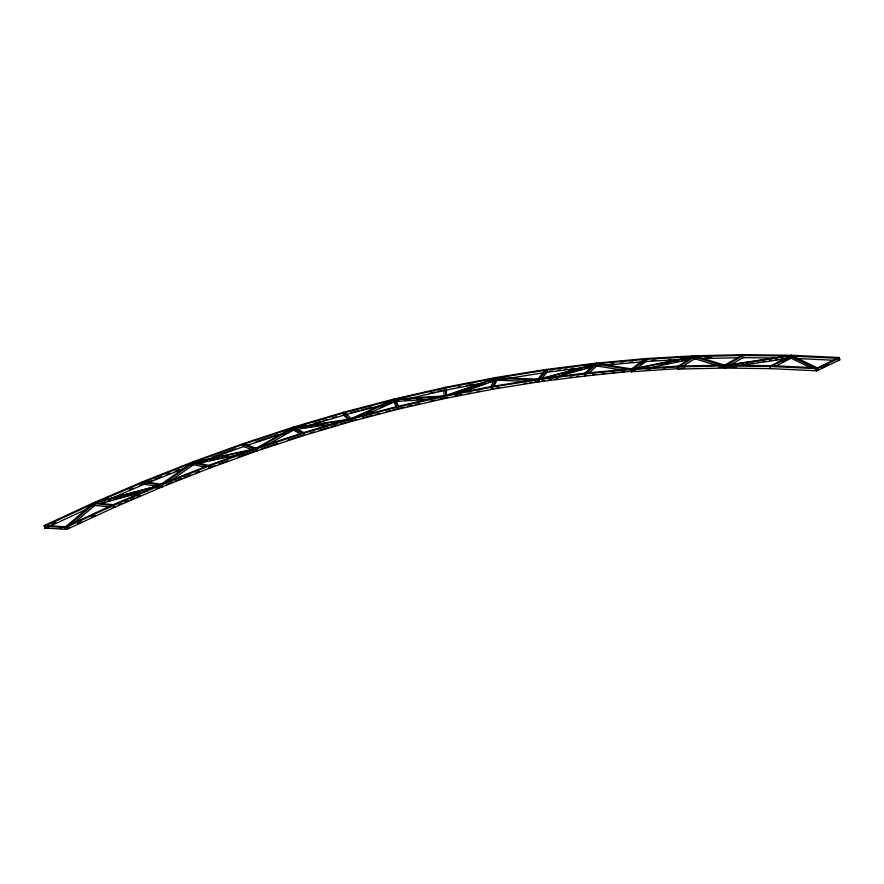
<?xml version="1.0" encoding="UTF-8"?>
<svg xmlns="http://www.w3.org/2000/svg" width="884" height="884" viewBox="0 0 884 884"><rect width="100%" height="100%" fill="white"/><g stroke="black" fill="none" stroke-linecap="round" stroke-linejoin="round"><path stroke-width="1.33" d="M256.504 450.31L256.073 449.017M443.724 396.352L444.243 388.087L446.122 387.689L445.591 395.955M446.188 395.015L446.542 389.501M634.679 370.893L632.06 370.926M444.53 396.297L444.707 395.645L491.592 386.529L491.924 389.358L445.028 398.474L444.53 396.297L491.416 387.181M491.924 389.358L492.101 388.706M490.62 387.203L494.863 378.219L496.72 377.888L497.139 379.7L493.957 386.441M492.476 386.872L496.72 377.888M491.283 387.203L491.736 386.507L538.522 379.004L538.577 381.877L491.78 389.38L491.283 387.203L538.069 379.7M491.78 389.38L492.233 388.684M538.577 381.877L539.03 381.181M546.82 371.623L546.367 372.319L545.726 370.164L546.445 369.435L596.369 363.136L645.939 358.584L645 359.346L595.551 363.877L596.49 363.125L595.661 363.865L545.726 370.164M724.25 365.965L724.67 367.777L725.134 367.18M791.169 355.545L726.968 365.567M791.125 357.943L791.589 357.357M547.03 369.844L539.24 379.402L537.428 379.667L545.218 370.109L547.03 369.844L547.45 371.656L541.395 379.092M537.936 379.722L538.654 378.993L585.341 373.103L584.633 373.833L537.936 379.722L538.444 381.899L585.131 376.009L585.838 375.269M546.942 371.6L546.235 372.341L582.678 367.744M538.444 381.899L539.152 381.159M596.17 366.042L596.877 365.302M584.147 373.744L595.186 363.777L596.932 363.589L585.904 373.556M588.324 373.556L597.352 365.401M67.792 526.212L95.052 503.04L93.328 503.206L65.007 527.273L66.742 527.107L67.162 528.919L65.427 529.085M67.162 528.919L69.25 527.129M73.449 523.571L95.472 504.852M584.512 373.844L585.451 373.092L632.038 368.816L631.099 369.578L584.512 373.844L585.02 376.02L635.375 370.827M596.998 365.291L596.059 366.053L600.181 365.678M585.02 376.02L585.959 375.258M679.398 359.578L645.408 361.523L646.447 360.76M630.778 369.435L644.679 359.202L646.348 359.081L632.447 369.313M640.823 364.164L642.966 362.595M636.071 368.761L646.768 360.893M163.098 483.924L194.016 462.255L192.38 462.354L160.358 484.797L162.004 484.697M170.148 481.084L194.436 464.056M630.999 369.578L632.137 368.805L678.625 366.142L677.487 366.915L630.999 369.578L631.507 371.755L684.669 368.197M645.408 361.523L646.547 360.749M631.507 371.755L632.646 370.982M677.31 366.749L693.675 356.374M678.879 366.683L695.244 356.307M682.581 366.418L695.664 358.119M677.398 366.926L678.713 366.142L725.09 365.103L771.445 365.667L769.997 366.451L723.709 365.877L677.398 366.926L677.906 369.092L724.283 368.053L725.598 367.269M255.332 448.763L292.571 427.679L294.052 427.679L256.824 448.752L257.244 450.564L255.752 450.575M283.388 434.939L285.786 433.569M288.184 432.21L290.593 430.851M266.846 445.127L294.471 429.48M723.742 365.678L742.184 355.246L743.665 355.246L725.223 365.667M729.101 365.523L744.085 357.059M724.283 368.053L723.786 365.877L725.167 365.103L723.786 365.877L724.217 368.053L725.665 367.269M782.351 361.91L790.661 357.633M775.434 366.23L792.053 357.666M770.494 368.617L769.931 366.451L771.5 365.667L817.689 367.854L818.186 370.02L816.617 370.805L770.439 368.617L724.217 368.053M769.931 366.451L816.109 368.628L817.689 367.854M838.231 360.473L839.8 359.689L839.292 357.512L837.723 358.296L790.108 356.042L790.484 357.932L811.534 368.12M144.656 484.056L144.147 481.879L142.91 481.647L192.535 462.001L193.773 462.244L144.147 481.879L94.842 503.029L93.384 502.874L44.2 525.593L44.741 527.969L48.708 527.494M44.322 526.157L65.195 527.516L66.554 526.864L67.096 529.24L114.798 507.217L162.336 486.83L209.762 468.056L209.265 465.879L208.016 465.647L160.512 484.443L161.761 484.686L209.265 465.879M44.741 527.969L65.615 529.328L66.974 528.676M816.286 368.374L837.899 358.042L839.203 358.131L839.623 359.943L818.009 370.274L816.706 370.186L816.286 368.374L817.589 368.462L839.203 358.131M821.512 367.899L828.717 364.451M44.2 525.593L45.714 525.715L94.897 503.007L93.45 502.852L142.832 481.669L144.225 481.857M52.079 524.356L55.769 522.654M49.902 526.19L86.798 509.151M92.942 506.311L95.406 505.184M114.29 505.04L66.587 527.074L65.073 526.941L112.776 504.919L114.29 505.04L114.732 507.239L113.285 507.084M66.808 528.555L69.25 527.428M77.814 523.472L81.483 521.781M91.273 517.262L94.942 515.56M352.44 418.729L395.071 399.535L393.844 399.413L349.953 419.171L351.18 419.292L351.6 421.104M366.683 413.646L371.689 411.38M380.474 407.436L389.247 403.48M362.893 416.021L394.231 401.911M129.407 489.824L133.208 488.189M139.539 485.471L143.341 483.846M109.273 499.228L144.733 484.023M161.838 484.653L114.235 505.073L112.843 504.886L160.446 484.476L161.838 484.653L162.336 486.83L160.943 486.653M118.357 504.919L122.114 503.305M124.622 502.222L128.379 500.62M130.887 499.537L134.644 497.924M137.142 496.852L140.91 495.239M155.938 488.797L158.446 487.725M631.275 371.501L632.789 370.871M148.501 481.802L152.313 480.288M154.866 479.283L161.231 476.763M166.314 474.752L170.137 473.238M175.22 471.227L179.043 469.713M147.197 483.051L186.646 467.437M190.469 465.923L194.281 464.42M166.159 484.587L172.579 482.045M175.142 481.029L181.563 478.487M184.126 477.471L190.546 474.929M195.684 472.896L199.53 471.371M212.326 457.183L235.354 448.829M205.718 460.277L244.106 446.354L243.133 446.011L244.106 446.354M256.57 448.729L255.498 448.42L208.105 465.614L209.177 465.912L256.57 448.729L257.078 450.906L209.674 468.089L208.602 467.78L215.011 465.459M218.856 464.067L227.818 460.818M238.072 457.105L254.725 451.061M724.062 367.777L725.731 367.18M447.636 395.38L496.211 378.186L444.232 396.021L445.083 396.286L445.503 398.098L448.055 397.192M461.271 391.943L485.559 383.347M489.393 381.987L493.228 380.628M457.006 394.032L494.079 380.905M255.653 450.862L257.343 450.276M256.006 441.768L277.896 434.563M246.581 445.536L286.482 432.398M289.057 431.558L294.206 429.856M303.764 433.193L302.903 432.817L255.598 448.387L256.471 448.763L303.764 433.193L304.273 435.37L256.979 450.939L256.106 450.564M261.222 448.884L277.841 443.403M288.062 440.044L302.129 435.414M818.241 369.954L816.484 370.518L816.065 368.705L817.822 368.142L791.81 355.556L790.064 356.119L790.672 358.219M314.163 423.326L320.638 421.403M323.224 420.64L327.113 419.491M332.285 417.966L336.174 416.817M308.328 425.69L344.572 414.972M350.849 419.27L350.208 418.817L303.013 432.784L303.654 433.226L350.849 419.27L351.346 421.447L304.151 435.403L303.521 434.95L304.273 435.37M310.074 433.016L314.008 431.856M319.257 430.298L328.428 427.591M331.047 426.806L337.611 424.873M340.229 424.099L349.401 421.381M342.87 413.005L344.705 412.497L351.489 418.972L349.655 419.48L342.87 413.005L343.301 414.817L348.141 419.447M538.533 379.744L596.258 363.888L538.135 379.324L538.953 381.557M562.169 374.65L581.849 369.247M584.479 368.529L592.346 366.363M160.059 485.316L93.991 502.919L161.374 484.951L161.794 486.764L157.86 487.846M552.08 377.954L592.744 366.783M100.975 502.93L104.92 501.847M107.55 501.129L111.483 500.046M114.113 499.327L140.39 492.112M100.058 503.703L147.352 490.731M350.727 412.74L358.727 410.64M361.401 409.944L372.065 407.148M345.777 414.651L383.103 404.872M389.778 403.126L395.104 401.723M350.716 419.303L397.811 406.96L398.319 409.137L351.224 421.48L350.34 418.784L397.435 406.441L397.811 406.96M350.849 420.961L356.075 419.591M362.617 417.878L373.081 415.126M375.7 414.441L379.623 413.414M386.164 411.701L390.087 410.673M392.706 409.988L396.629 408.961M429.569 393.247L434.906 392.021M437.58 391.413L442.917 390.198M394.971 401.756L398.971 400.839M410.983 398.098L444.354 390.485M397.678 406.994L444.663 396.264L444.564 395.678L397.568 406.408L397.678 406.994L398.176 409.17L445.171 398.441L444.663 396.264M399.424 408.275L404.795 407.049M407.48 406.43L412.85 405.203M415.535 404.596L419.557 403.679M430.298 401.226L435.668 399.999M438.353 399.38L443.724 398.154M254.747 448.796L193.198 462.553L254.736 449.304M200.314 462.42L207 460.973M209.674 460.398L219.044 458.387M221.718 457.802L227.066 456.652M196.292 463.791L243.122 453.702M631.64 369.114L694.492 356.075M694.426 356.606L631.585 369.634L632.005 371.446M660.138 365.103L670.846 362.882M673.52 362.329L678.868 361.213M681.542 360.661L688.227 359.28M648.049 368.12L689.498 359.523M457.713 387.225L460.376 386.706M467.039 385.413L473.702 384.12M445.547 390.209L482.841 382.96M489.504 381.656L493.504 380.882M454.586 395.999L461.282 394.695M467.99 393.391L470.664 392.872M477.36 391.568L480.045 391.048M491.04 389.015L492.896 388.684M496.023 380.385L500.112 379.733M505.549 378.86L543.638 372.761M496.244 388.043L498.919 387.612M524.322 383.534L526.997 383.103M529.671 382.684L532.345 382.253M535.019 381.822L537.693 381.391M348.981 419.723L293.079 427.978L350.804 418.928L350.76 421.337M724.703 365.368L787.091 356.142M302.14 427.989L306.229 427.381M308.958 426.983L311.687 426.574M315.776 425.978L318.505 425.569M321.235 425.171L323.953 424.762M296.228 429.381L335.765 423.546M745.477 364.175L748.184 363.777M750.903 363.368L753.61 362.97M757.676 362.374L760.395 361.965M763.102 361.567L765.82 361.169M769.887 360.562L772.594 360.164M775.312 359.755L778.019 359.357M780.738 358.959L783.445 358.55M724.67 367.777L727.388 367.379M739.588 365.567L785.699 358.749M545.638 371.921L547.45 371.656M549.649 371.258L552.345 370.926M557.738 370.241L560.445 369.899M564.489 369.39L567.185 369.048M571.241 368.54L573.937 368.197M589.418 366.893L592.125 366.551M541.826 380.827L544.489 380.485M548.489 379.987L551.163 379.645M555.163 379.148L557.826 378.805M569.837 377.291L572.5 376.96M576.501 376.451L579.175 376.109M584.578 375.556L586.324 375.368M610.734 364.031L613.474 363.777M620.347 363.147L623.087 362.893M629.961 362.263L632.712 362.02M604.291 365.291L642.756 361.766M592.81 374.628L595.551 374.385M602.402 373.755L605.142 373.501M611.993 372.871L614.734 372.617M621.585 371.998L624.325 371.744M441.492 396.651L393.999 399.789L394.905 399.148L445.116 395.833L444.199 396.474L444.619 398.286L441.912 398.463M404.828 400.33L410.253 399.977M417.038 399.524L422.464 399.17M395.778 401.513L429.701 399.27M651.983 360.44L656.061 360.208M668.304 359.501L671.022 359.346M646.314 370.197L650.414 369.965M662.724 369.258L665.453 369.103M705.001 357.733L711.731 357.578M694.271 358.727L696.957 358.661M702.349 358.539L738.692 357.722M718.78 367.424L724.228 367.302M724.162 367.49L725.642 367.479M742.659 357.633L776.959 358.053M728.394 367.302L736.56 367.401M538.975 379.214L496.432 377.722L495.151 378.374L534.953 379.766M500.963 379.678L506.455 379.877M496.941 380.231L528.51 381.336M535.372 381.579L538.124 381.667L537.704 379.866M839.292 357.512L791.677 355.269L790.108 356.042L814.827 368.109M794.694 358.407L834.153 360.274M838.319 359.854L839.623 359.943M45.67 525.516L66.554 526.864M59.14 528.168L61.747 528.345M65.582 529.118L67.096 529.24M44.708 527.77L46.222 527.892L45.714 525.715M114.29 504.841L94.908 502.808L93.472 503.438L112.865 505.482M93.892 505.25L110.699 507.018M113.351 507.062L114.732 507.239M632.369 369.059L596.822 363.368L595.297 363.998L629.53 369.479M595.717 365.81L622.049 370.02M161.938 484.432L144.335 481.636L142.81 482.255L159.065 484.841M143.23 484.067L156.777 486.222M208.525 467.813L209.762 468.056M161.021 486.62L162.269 486.863L161.761 484.686M209.486 465.636L194.005 462.001L192.392 462.608L207.873 466.255M192.811 464.42L204.425 467.15M256.006 450.597L257.078 450.906M695.299 356.042L725.311 365.368M693.62 356.639L722.339 365.556M694.051 358.451L716.239 365.346M243.951 443.912L256.924 448.464M242.26 444.497L255.233 449.05M242.68 446.309L251.763 449.503M304.262 432.906L294.195 427.403L292.427 427.955L302.494 433.458M292.847 429.768L300.671 434.055M395.811 401.049L397.955 405.999M393.944 401.513L396.618 407.69M817.589 368.462L818.009 370.274M816.109 368.628L816.617 370.805M677.487 366.915L677.995 369.092M631.099 369.578L631.607 371.744M584.633 373.833L585.131 376.009M303.654 433.226L304.151 435.403M256.471 448.763L256.979 450.939M209.177 465.912L209.674 468.089M65.195 527.516L65.615 529.328M398.076 408.585L398.176 409.17M445.227 387.38L445.05 388.032L495.659 378.197L495.836 377.545L445.227 387.38M495.979 377.523L495.515 378.219L545.859 370.142L546.312 369.446L495.979 377.523M646.038 358.572L644.9 359.346L693.852 356.55L742.229 355.456L743.532 354.672L695.067 355.766L646.038 358.572M694.99 355.777L693.852 356.55L695.067 355.766M743.61 354.672L742.151 355.456L790.163 356.042L791.622 355.269L743.61 354.672M790.241 355.821L770.063 366.219L771.456 366.263L791.633 355.854L790.241 355.821M242.525 443.878L192.624 461.967L193.695 462.277L243.597 444.177L242.525 443.878M292.836 427.303L242.636 443.834L243.498 444.21L293.709 427.69L292.836 427.303M343.434 412.342L292.958 427.27L293.587 427.723L344.064 412.795L343.434 412.342M394.22 399.027L343.556 412.309L343.931 412.828L394.607 399.546L394.22 399.027M395.391 399.236L393.524 399.701L396.728 407.115L398.596 406.651L395.391 399.236M445.083 387.413L394.363 398.993L394.463 399.579L445.182 387.999L445.083 387.413"/></g></svg>
